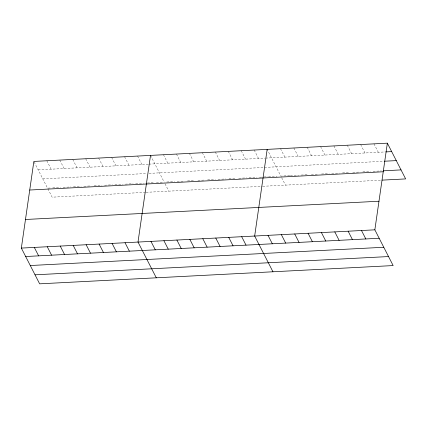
<?xml version="1.0" encoding="UTF-8"?>
<svg xmlns="http://www.w3.org/2000/svg" width="427" height="427" viewBox="0 0 427 427"><rect width="100%" height="100%" fill="white"/><g stroke="black" fill="none" stroke-linecap="round" stroke-linejoin="round"><path stroke-width="0.32" stroke-dasharray="2.13 1.6" d="M38.168 169.861L148.345 164.165M148.991 164.133L265.002 158.145M265.647 158.107L385.314 151.927M42.785 178.87L146.477 173.517M149.071 173.383L382.928 161.305M50.13 188.024L47.536 188.158L34.144 161.988M52.718 187.891L60.495 187.49M63.089 187.357L70.866 186.951M73.46 186.818L81.237 186.418M83.831 186.284L90.956 185.916M94.196 185.75L101.973 185.345M104.567 185.211L112.344 184.811M114.938 184.677L122.714 184.277M125.303 184.144L133.085 183.738M135.674 183.605L143.451 183.204M147.342 183.002L153.821 182.671M156.415 182.537L163.541 182.169M166.781 181.998L174.563 181.598M177.152 181.464L184.283 181.096M187.522 180.931L194.002 180.594M197.893 180.391L205.019 180.023M207.613 179.89L215.389 179.489M217.983 179.356L225.76 178.956M229 178.785L236.131 178.417M238.72 178.283L246.496 177.883M249.09 177.749L256.867 177.344M259.461 177.21L263.347 177.013M263.998 176.975L267.884 176.778M268.535 176.746L276.958 176.308M289.752 175.646L280.849 176.105L267.457 149.936M290.387 175.614L298.654 175.187M301.195 175.054L307.557 174.728M311.374 174.531L318.366 174.168M321.547 174.008L329.18 173.613M331.72 173.479L339.353 173.084M342.534 172.919L349.526 172.561M352.707 172.396L359.699 172.033M362.881 171.873L370.513 171.478M373.059 171.344L381.322 170.917M145.474 192.353L52.147 197.173L47.824 188.723M146.119 192.321L262.13 186.327M262.776 186.295L380.847 180.194M374.004 143.856L378.317 152.29M360.65 144.545L364.962 152.978M347.295 145.239L351.608 153.667M333.941 145.927L338.253 154.36M320.586 146.616L324.899 155.049M307.232 147.304L311.545 155.738M293.877 147.998L298.19 156.426M280.523 148.687L284.836 157.12M281.713 177.797L285.46 185.121M254.204 150.048L258.522 158.476M241.244 150.715L245.557 159.148M228.28 151.382L232.598 159.815M215.32 152.055L219.633 160.488M202.361 152.722L206.673 161.155M189.396 153.394L193.714 161.822M176.436 154.062L180.749 162.495M163.472 154.734L167.79 163.162M150.512 155.401L164.192 182.132M165.057 183.823L168.804 191.147M137.547 156.068L141.865 164.502M124.588 156.741L128.901 165.174M111.628 157.408L115.941 165.841M98.664 158.081L102.982 166.509M85.704 158.748L90.017 167.181M72.739 159.42L77.057 167.848M59.78 160.088L64.093 168.521M46.815 160.76L51.133 169.188"/><path stroke-width="0.64" d="M387.358 143.168L374.853 229.827L393.144 265.573L39.642 283.832L21.35 248.087L33.856 161.427L387.358 143.168L405.65 178.913L382.122 180.13M150.512 155.401L138.006 242.061L156.298 277.806M267.169 149.375L254.663 236.035L272.954 271.78M385.949 151.895L391.671 151.601M384.204 161.235L396.283 160.611M383.232 170.821L401.038 169.898M29.73 190.026L383.232 171.766M25.476 219.489L378.979 201.229M21.35 248.087L374.853 229.827M25.663 256.52L379.165 238.261M30.28 265.53L383.777 247.27M35.03 274.817L388.533 256.558M361.498 230.516L365.811 238.949M348.144 231.21L352.456 239.638M334.789 231.898L339.102 240.326M321.435 232.587L325.748 241.02M308.08 233.275L312.393 241.709M294.726 233.964L299.039 242.397M281.372 234.658L285.684 243.086M268.017 235.346L272.33 243.78M241.698 236.707L246.016 245.135M228.739 237.375L233.051 245.808M215.774 238.042L220.092 246.475M202.814 238.714L207.127 247.148M189.855 239.382L194.168 247.815M176.89 240.054L181.208 248.482M163.931 240.721L168.243 249.154M150.966 241.394L155.284 249.822M125.042 242.728L129.36 251.161M112.082 243.401L116.395 251.834M99.123 244.068L103.435 252.501M86.158 244.74L90.476 253.168M73.198 245.408L77.511 253.841M60.234 246.08L64.552 254.508M47.274 246.747L51.587 255.181M34.309 247.42L38.627 255.848"/></g></svg>
